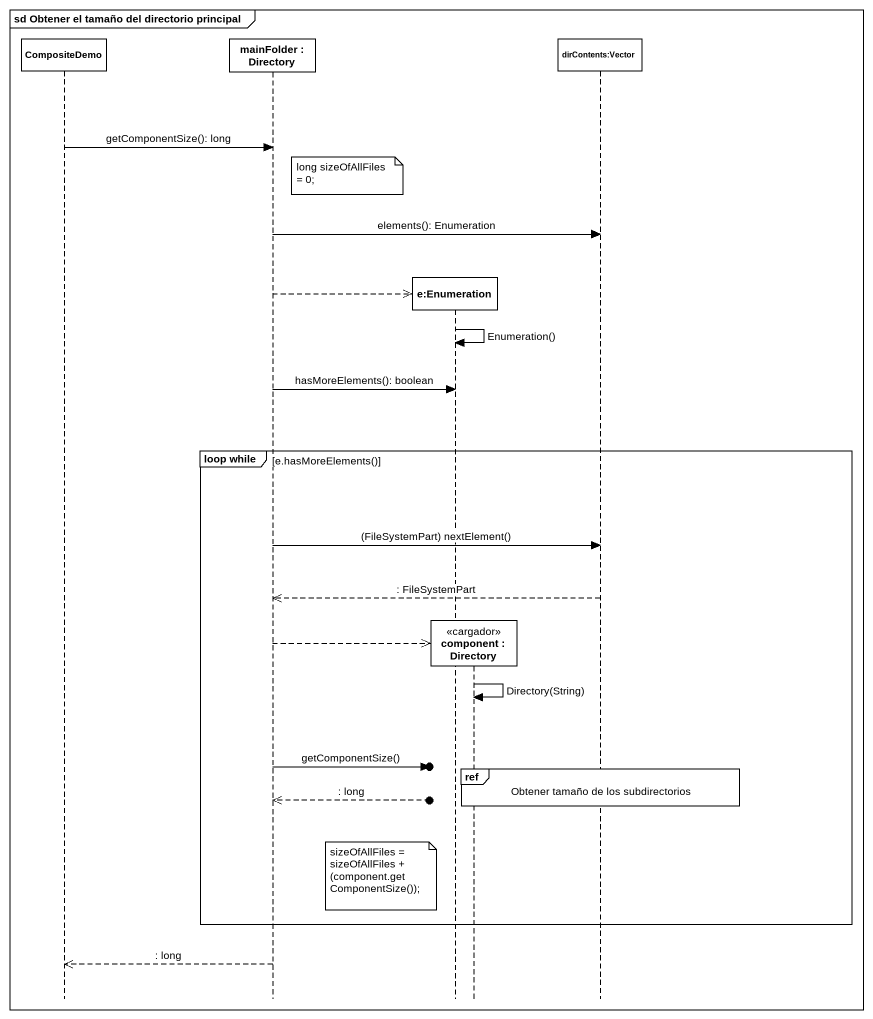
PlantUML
@startuml
mainframe sd Obtener el tamaño del directorio principal
hide footbox
participant CompositeDemo
participant "mainFolder : Directory" as mainFolder
participant "e:Enumeration" as e_Enumeration
participant "component : Directory" as component_ <<cargador>>
participant "dirContents:Vector" as dirContents_Vector

CompositeDemo -> mainFolder : getComponentSize(): long
note right of mainFolder : long sizeOfAllFiles = 0;
mainFolder -> dirContents_Vector : elements(): Enumeration
mainFolder -->> e_Enumeration **
e_Enumeration -> e_Enumeration : Enumeration()
mainFolder -> e_Enumeration : hasMoreElements(): boolean
group loop while [e.hasMoreElements()]
  mainFolder -> dirContents_Vector : (FileSystemPart) nextElement()
  dirContents_Vector -->> mainFolder : : FileSystemPart
  mainFolder -->> component_ **
  component_ -> component_ : Directory(String)
  mainFolder ->o] : getComponentSize()
  ref over component_, dirContents_Vector : Obtener tamaño de los subdirectorios
  mainFolder <<--o] : : long
  note left of e_Enumeration
    sizeOfAllFiles = sizeOfAllFiles +
    (component.getComponentSize());
  end note
end
mainFolder -->> CompositeDemo : : long
@enduml
